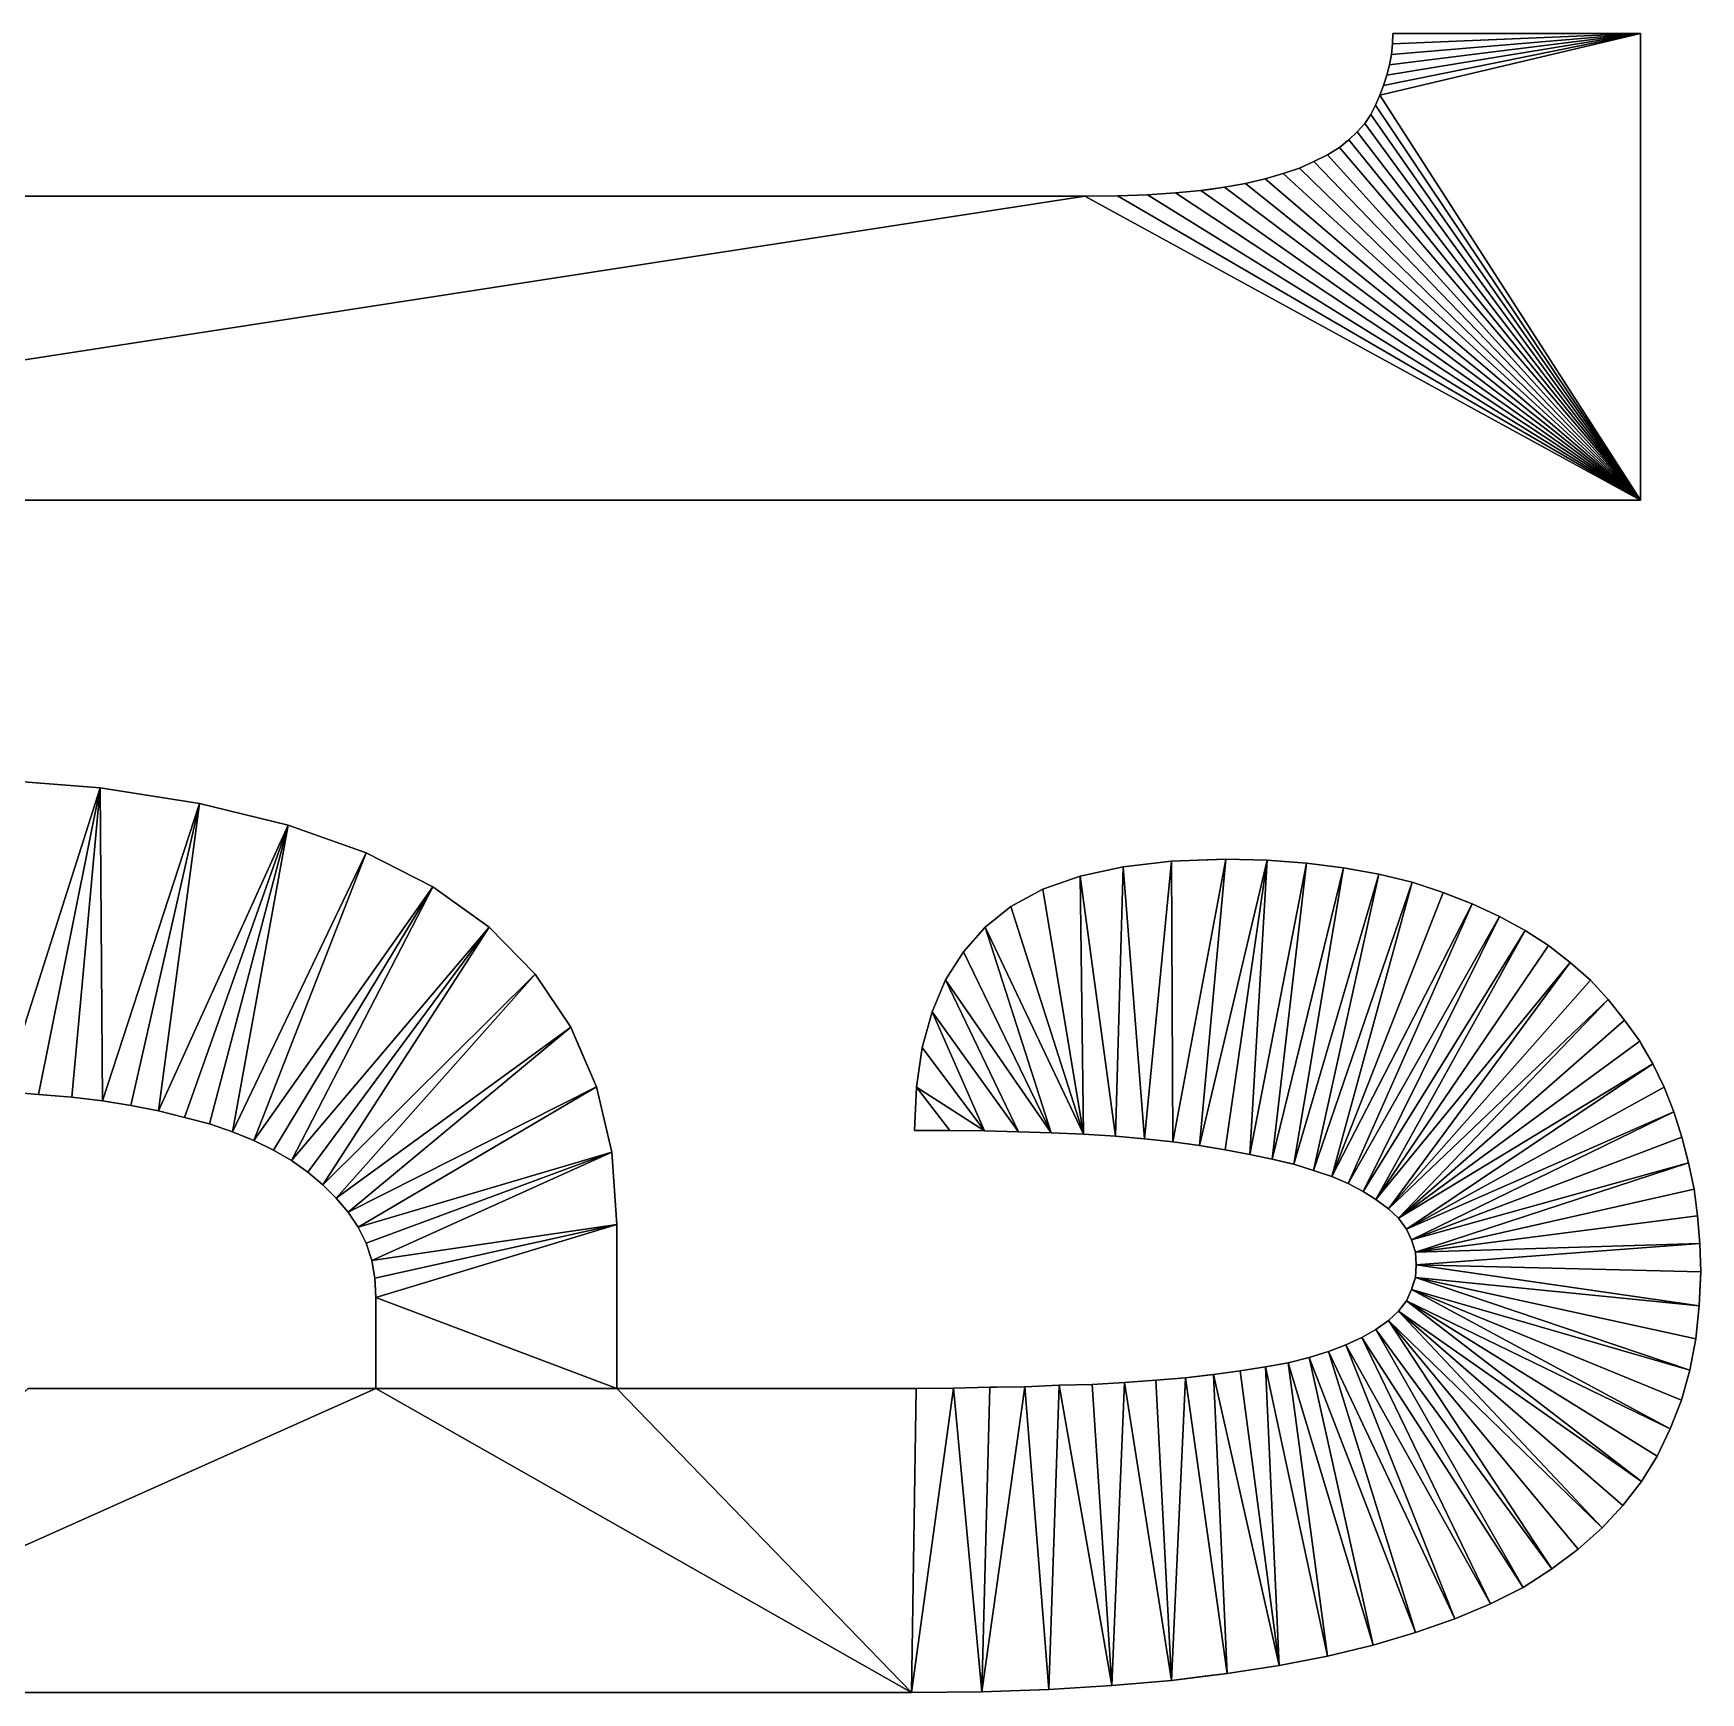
# Model space of a CAD drawing. Header units: inches. Extents: x 62 to 1153, y 3 to 780.
# Drawn here: x 389.63 to 393.183, y 204.242 to 207.778 of the extents above; entities that cross this region are included whole.
import ezdxf

# ---------------------------------------------------------------- set-up
doc = ezdxf.new("R2010")
doc.units = ezdxf.units.IN
doc.header["$MEASUREMENT"] = 0
doc.layers.add('ConstLine', color=6, linetype='Continuous')

msp = doc.modelspace()

# ---------------------------------------------------------------- linework, layer by layer
at = {"layer": 'ConstLine'}
for points in [[(392.5069, 207.6666, 5), (392.4989, 207.6456, 5), (393.0549, 207.7776, 5)], [(393.0549, 207.7776, 5), (392.4989, 207.6456, 5), (393.0549, 206.7826, 5)], [(392.5139, 207.6886, 5), (392.5069, 207.6666, 5), (393.0549, 207.7776, 5)], [(392.5199, 207.7106, 5), (392.5139, 207.6886, 5), (393.0549, 207.7776, 5)], [(392.5239, 207.7326, 5), (392.5199, 207.7106, 5), (393.0549, 207.7776, 5)], [(392.5259, 207.7556, 5), (392.5239, 207.7326, 5), (393.0549, 207.7776, 5)], [(392.5259, 207.7556, 4), (392.5239, 207.7326, 4), (392.5239, 207.7326, 5)], [(392.5259, 207.7556, 4), (392.5239, 207.7326, 5), (392.5259, 207.7556, 5)], [(392.5269, 207.7776, 5), (392.5259, 207.7556, 5), (393.0549, 207.7776, 5)], [(392.5269, 207.7776, 4), (392.5259, 207.7556, 4), (392.5259, 207.7556, 5)], [(392.5269, 207.7776, 4), (392.5259, 207.7556, 5), (392.5269, 207.7776, 5)], [(393.0549, 207.7776, 5), (393.0549, 207.7776, 4), (392.5269, 207.7776, 4)], [(393.0549, 207.7776, 5), (392.5269, 207.7776, 4), (392.5269, 207.7776, 5)], [(393.0549, 207.7776, 5), (393.0549, 206.7826, 5), (393.0549, 207.7776, 4)], [(393.0549, 206.7826, 5), (393.0549, 206.7826, 4), (393.0549, 207.7776, 4)], [(392.5199, 207.7106, 4), (392.5139, 207.6886, 4), (392.5139, 207.6886, 5)], [(392.5199, 207.7106, 4), (392.5139, 207.6886, 5), (392.5199, 207.7106, 5)], [(392.5239, 207.7326, 4), (392.5199, 207.7106, 4), (392.5199, 207.7106, 5)], [(392.5239, 207.7326, 4), (392.5199, 207.7106, 5), (392.5239, 207.7326, 5)], [(392.5088, 207.6726, 4), (392.5069, 207.6666, 5), (392.5139, 207.6886, 5)], [(392.5139, 207.6886, 4), (392.5088, 207.6726, 4), (392.5139, 207.6886, 5)], [(392.4899, 207.6246, 5), (393.0549, 206.7826, 5), (392.4989, 207.6456, 5)], [(392.4989, 207.6456, 4), (392.4899, 207.6246, 4), (392.4899, 207.6246, 5)], [(392.4989, 207.6456, 4), (392.4899, 207.6246, 5), (392.4989, 207.6456, 5)], [(392.5069, 207.6666, 4), (392.4989, 207.6456, 4), (392.4989, 207.6456, 5)], [(392.5069, 207.6666, 4), (392.4989, 207.6456, 5), (392.5069, 207.6666, 5)], [(392.5088, 207.6726, 4), (392.5069, 207.6666, 4), (392.5069, 207.6666, 5)], [(392.4669, 207.5856, 5), (393.0549, 206.7826, 5), (392.4799, 207.6046, 5)], [(392.4799, 207.6046, 4), (392.4669, 207.5856, 4), (392.4669, 207.5856, 5)], [(392.4799, 207.6046, 4), (392.4669, 207.5856, 5), (392.4799, 207.6046, 5)], [(392.4799, 207.6046, 5), (393.0549, 206.7826, 5), (392.4899, 207.6246, 5)], [(392.4899, 207.6246, 4), (392.4799, 207.6046, 4), (392.4799, 207.6046, 5)], [(392.4899, 207.6246, 4), (392.4799, 207.6046, 5), (392.4899, 207.6246, 5)], [(392.4329, 207.5506, 5), (393.0549, 206.7826, 5), (392.4509, 207.5676, 5)], [(392.4509, 207.5676, 4), (392.4329, 207.5506, 4), (392.4329, 207.5506, 5)], [(392.4509, 207.5676, 4), (392.4329, 207.5506, 5), (392.4509, 207.5676, 5)], [(392.4509, 207.5676, 5), (393.0549, 206.7826, 5), (392.4669, 207.5856, 5)], [(392.4669, 207.5856, 4), (392.4509, 207.5676, 4), (392.4509, 207.5676, 5)], [(392.4669, 207.5856, 4), (392.4509, 207.5676, 5), (392.4669, 207.5856, 5)], [(392.3879, 207.5186, 5), (393.0549, 206.7826, 5), (392.4129, 207.5346, 5)], [(392.4129, 207.5346, 4), (392.3879, 207.5186, 4), (392.3879, 207.5186, 5)], [(392.4129, 207.5346, 4), (392.3879, 207.5186, 5), (392.4129, 207.5346, 5)], [(392.4129, 207.5346, 5), (393.0549, 206.7826, 5), (392.4329, 207.5506, 5)], [(392.4329, 207.5506, 4), (392.4129, 207.5346, 4), (392.4129, 207.5346, 5)], [(392.4329, 207.5506, 4), (392.4129, 207.5346, 5), (392.4329, 207.5506, 5)], [(392.3589, 207.5046, 5), (392.3279, 207.4906, 5), (393.0549, 206.7826, 5)], [(392.3589, 207.5046, 4), (392.3279, 207.4906, 4), (392.3279, 207.4906, 5)], [(392.3589, 207.5046, 4), (392.3279, 207.4906, 5), (392.3589, 207.5046, 5)], [(392.3589, 207.5046, 5), (393.0549, 206.7826, 5), (392.3879, 207.5186, 5)], [(392.3879, 207.5186, 4), (392.3589, 207.5046, 4), (392.3589, 207.5046, 5)], [(392.3879, 207.5186, 4), (392.3589, 207.5046, 5), (392.3879, 207.5186, 5)], [(392.2549, 207.4676, 5), (392.2129, 207.4576, 5), (393.0549, 206.7826, 5)], [(392.2549, 207.4676, 4), (392.2129, 207.4576, 4), (392.2129, 207.4576, 5)], [(392.2549, 207.4676, 4), (392.2129, 207.4576, 5), (392.2549, 207.4676, 5)], [(392.2929, 207.4786, 5), (392.2549, 207.4676, 5), (393.0549, 206.7826, 5)], [(392.2929, 207.4786, 4), (392.2549, 207.4676, 4), (392.2549, 207.4676, 5)], [(392.2929, 207.4786, 4), (392.2549, 207.4676, 5), (392.2929, 207.4786, 5)], [(392.3279, 207.4906, 5), (392.2929, 207.4786, 5), (393.0549, 206.7826, 5)], [(392.3279, 207.4906, 4), (392.2929, 207.4786, 4), (392.2929, 207.4786, 5)], [(392.3279, 207.4906, 4), (392.2929, 207.4786, 5), (392.3279, 207.4906, 5)], [(387.7519, 207.4306, 5), (387.6729, 206.7826, 5), (391.8709, 207.4306, 5)], [(393.0549, 206.7826, 5), (391.8709, 207.4306, 5), (387.6729, 206.7826, 5)], [(391.8709, 207.4306, 4), (387.7519, 207.4306, 5), (391.8709, 207.4306, 5)], [(391.8709, 207.4306, 4), (387.7519, 207.4306, 4), (387.7519, 207.4306, 5)], [(391.9399, 207.4316, 5), (391.8709, 207.4306, 5), (393.0549, 206.7826, 5)], [(391.9399, 207.4316, 4), (391.8709, 207.4306, 4), (391.8709, 207.4306, 5)], [(391.9399, 207.4316, 4), (391.8709, 207.4306, 5), (391.9399, 207.4316, 5)], [(392.0039, 207.4336, 5), (391.9399, 207.4316, 5), (393.0549, 206.7826, 5)], [(392.0039, 207.4336, 4), (391.9399, 207.4316, 4), (391.9399, 207.4316, 5)], [(392.0039, 207.4336, 4), (391.9399, 207.4316, 5), (392.0039, 207.4336, 5)], [(392.0639, 207.4376, 5), (392.0039, 207.4336, 5), (393.0549, 206.7826, 5)], [(392.0639, 207.4376, 4), (392.0039, 207.4336, 4), (392.0039, 207.4336, 5)], [(392.0639, 207.4376, 4), (392.0039, 207.4336, 5), (392.0639, 207.4376, 5)], [(392.1179, 207.4426, 5), (392.0639, 207.4376, 5), (393.0549, 206.7826, 5)], [(392.1179, 207.4426, 4), (392.0639, 207.4376, 4), (392.0639, 207.4376, 5)], [(392.1179, 207.4426, 4), (392.0639, 207.4376, 5), (392.1179, 207.4426, 5)], [(392.1179, 207.4426, 5), (393.0549, 206.7826, 5), (392.1679, 207.4496, 5)], [(392.1309, 207.4444, 4), (392.1179, 207.4426, 5), (392.1679, 207.4496, 5)], [(392.1309, 207.4444, 4), (392.1179, 207.4426, 4), (392.1179, 207.4426, 5)], [(392.1679, 207.4496, 4), (392.1309, 207.4444, 4), (392.1679, 207.4496, 5)], [(392.1679, 207.4496, 5), (393.0549, 206.7826, 5), (392.2129, 207.4576, 5)], [(392.2129, 207.4576, 4), (392.1679, 207.4496, 4), (392.1679, 207.4496, 5)], [(392.2129, 207.4576, 4), (392.1679, 207.4496, 5), (392.2129, 207.4576, 5)], [(387.6729, 206.7826, 5), (387.6729, 206.7826, 4), (393.0549, 206.7826, 5)], [(393.0549, 206.7826, 4), (393.0549, 206.7826, 5), (387.6729, 206.7826, 4)], [(389.7719, 206.1696, 5), (389.5359, 206.1886, 5), (389.5659, 205.5226, 5)], [(389.7719, 206.1696, 4), (389.5359, 206.1886, 4), (389.5359, 206.1886, 5)], [(389.7719, 206.1696, 4), (389.5359, 206.1886, 5), (389.7719, 206.1696, 5)], [(389.5659, 205.5226, 5), (389.6409, 205.5166, 5), (389.7719, 206.1696, 5)], [(389.6409, 205.5166, 5), (389.7119, 205.5106, 5), (389.7719, 206.1696, 5)], [(389.7119, 205.5106, 5), (389.7769, 205.5026, 5), (389.7719, 206.1696, 5)], [(389.9839, 206.1366, 5), (389.7719, 206.1696, 5), (389.7769, 205.5026, 5)], [(389.9839, 206.1366, 4), (389.7719, 206.1696, 4), (389.7719, 206.1696, 5)], [(389.9839, 206.1366, 4), (389.7719, 206.1696, 5), (389.9839, 206.1366, 5)], [(389.7769, 205.5026, 5), (389.8379, 205.4926, 5), (389.9839, 206.1366, 5)], [(389.8379, 205.4926, 5), (389.8969, 205.4816, 5), (389.9839, 206.1366, 5)], [(390.1729, 206.0906, 5), (389.9839, 206.1366, 5), (389.8969, 205.4816, 5)], [(390.0829, 206.1125, 4), (389.9839, 206.1366, 4), (389.9839, 206.1366, 5)], [(390.0829, 206.1125, 4), (389.9839, 206.1366, 5), (390.1729, 206.0906, 5)], [(390.1729, 206.0906, 4), (390.0829, 206.1125, 4), (390.1729, 206.0906, 5)], [(389.8969, 205.4816, 5), (389.9519, 205.4676, 5), (390.1729, 206.0906, 5)], [(389.9519, 205.4676, 5), (390.0049, 205.4536, 5), (390.1729, 206.0906, 5)], [(390.0049, 205.4536, 5), (390.0539, 205.4366, 5), (390.1729, 206.0906, 5)], [(390.3389, 206.0316, 5), (390.1729, 206.0906, 5), (390.0539, 205.4366, 5)], [(390.3389, 206.0316, 4), (390.1729, 206.0906, 4), (390.1729, 206.0906, 5)], [(390.3389, 206.0316, 4), (390.1729, 206.0906, 5), (390.3389, 206.0316, 5)], [(390.0539, 205.4366, 5), (390.0999, 205.4186, 5), (390.3389, 206.0316, 5)], [(390.4809, 205.9586, 5), (390.3389, 206.0316, 5), (390.0999, 205.4186, 5)], [(390.4809, 205.9586, 4), (390.3389, 206.0316, 4), (390.3389, 206.0316, 5)], [(390.4809, 205.9586, 4), (390.3389, 206.0316, 5), (390.4809, 205.9586, 5)], [(392.0549, 206.0136, 5), (391.9519, 206.0016, 5), (391.9979, 205.4216, 5)], [(392.0549, 206.0136, 4), (391.9519, 206.0016, 4), (391.9519, 206.0016, 5)], [(392.0549, 206.0136, 4), (391.9519, 206.0016, 5), (392.0549, 206.0136, 5)], [(391.9979, 205.4216, 5), (392.0579, 205.4156, 5), (392.0549, 206.0136, 5)], [(392.1709, 206.0176, 5), (392.0549, 206.0136, 5), (392.0579, 205.4156, 5)], [(392.1309, 206.0162, 4), (392.0549, 206.0136, 5), (392.1709, 206.0176, 5)], [(392.1309, 206.0162, 4), (392.0549, 206.0136, 4), (392.0549, 206.0136, 5)], [(392.0579, 205.4156, 5), (392.1149, 205.4076, 5), (392.1709, 206.0176, 5)], [(392.2589, 206.0156, 5), (392.1709, 206.0176, 5), (392.1149, 205.4076, 5)], [(392.1149, 205.4076, 5), (392.1699, 205.3986, 5), (392.2589, 206.0156, 5)], [(392.1709, 206.0176, 4), (392.1309, 206.0162, 4), (392.1709, 206.0176, 5)], [(392.1699, 205.3986, 5), (392.2219, 205.3886, 5), (392.2589, 206.0156, 5)], [(392.2589, 206.0156, 4), (392.1709, 206.0176, 4), (392.1709, 206.0176, 5)], [(392.2589, 206.0156, 4), (392.1709, 206.0176, 5), (392.2589, 206.0156, 5)], [(392.3429, 206.0096, 5), (392.2589, 206.0156, 5), (392.2219, 205.3886, 5)], [(392.2219, 205.3886, 5), (392.2699, 205.3786, 5), (392.3429, 206.0096, 5)], [(392.3429, 206.0096, 4), (392.2589, 206.0156, 4), (392.2589, 206.0156, 5)], [(392.3429, 206.0096, 4), (392.2589, 206.0156, 5), (392.3429, 206.0096, 5)], [(392.4219, 205.9996, 5), (392.3429, 206.0096, 5), (392.2699, 205.3786, 5)], [(392.4219, 205.9996, 4), (392.3429, 206.0096, 4), (392.3429, 206.0096, 5)], [(392.4219, 205.9996, 4), (392.3429, 206.0096, 5), (392.4219, 205.9996, 5)], [(391.8609, 205.9816, 5), (391.7809, 205.9536, 5), (391.8679, 205.4316, 5)], [(391.8609, 205.9816, 4), (391.7809, 205.9536, 4), (391.7809, 205.9536, 5)], [(391.8609, 205.9816, 4), (391.7809, 205.9536, 5), (391.8609, 205.9816, 5)], [(391.9519, 206.0016, 5), (391.8609, 205.9816, 5), (391.9359, 205.4276, 5)], [(391.9519, 206.0016, 4), (391.8609, 205.9816, 4), (391.8609, 205.9816, 5)], [(391.9519, 206.0016, 4), (391.8609, 205.9816, 5), (391.9519, 206.0016, 5)], [(391.8679, 205.4316, 5), (391.9359, 205.4276, 5), (391.8609, 205.9816, 5)], [(391.9359, 205.4276, 5), (391.9979, 205.4216, 5), (391.9519, 206.0016, 5)], [(392.2699, 205.3786, 5), (392.3159, 205.3676, 5), (392.4219, 205.9996, 5)], [(392.4969, 205.9856, 5), (392.4219, 205.9996, 5), (392.3159, 205.3676, 5)], [(392.3159, 205.3676, 5), (392.3579, 205.3546, 5), (392.4969, 205.9856, 5)], [(392.5679, 205.9686, 5), (392.4969, 205.9856, 5), (392.3579, 205.3546, 5)], [(392.3579, 205.3546, 5), (392.3969, 205.3416, 5), (392.5679, 205.9686, 5)], [(392.6339, 205.9466, 5), (392.5679, 205.9686, 5), (392.3969, 205.3416, 5)], [(392.4969, 205.9856, 4), (392.4219, 205.9996, 4), (392.4219, 205.9996, 5)], [(392.4969, 205.9856, 4), (392.4219, 205.9996, 5), (392.4969, 205.9856, 5)], [(392.5679, 205.9686, 4), (392.4969, 205.9856, 4), (392.4969, 205.9856, 5)], [(392.5679, 205.9686, 4), (392.4969, 205.9856, 5), (392.5679, 205.9686, 5)], [(392.6339, 205.9466, 4), (392.5679, 205.9686, 4), (392.5679, 205.9686, 5)], [(392.6339, 205.9466, 4), (392.5679, 205.9686, 5), (392.6339, 205.9466, 5)], [(390.0999, 205.4186, 5), (390.1419, 205.3976, 5), (390.4809, 205.9586, 5)], [(390.1419, 205.3976, 5), (390.1799, 205.3756, 5), (390.4809, 205.9586, 5)], [(390.6009, 205.8726, 5), (390.4809, 205.9586, 5), (390.1799, 205.3756, 5)], [(390.6009, 205.8726, 4), (390.4809, 205.9586, 4), (390.4809, 205.9586, 5)], [(390.6009, 205.8726, 4), (390.4809, 205.9586, 5), (390.6009, 205.8726, 5)], [(391.7809, 205.9536, 5), (391.7129, 205.9166, 5), (391.8679, 205.4316, 5)], [(391.7809, 205.9536, 4), (391.7129, 205.9166, 4), (391.7129, 205.9166, 5)], [(391.7809, 205.9536, 4), (391.7129, 205.9166, 5), (391.7809, 205.9536, 5)], [(392.6959, 205.9226, 5), (392.6339, 205.9466, 5), (392.3969, 205.3416, 5)], [(392.6429, 205.9431, 4), (392.6339, 205.9466, 4), (392.6339, 205.9466, 5)], [(392.6429, 205.9431, 4), (392.6339, 205.9466, 5), (392.6959, 205.9226, 5)], [(392.6959, 205.9226, 4), (392.6429, 205.9431, 4), (392.6959, 205.9226, 5)], [(391.7129, 205.9166, 5), (391.6579, 205.8726, 5), (391.8679, 205.4316, 5)], [(391.7129, 205.9166, 4), (391.6579, 205.8726, 4), (391.6579, 205.8726, 5)], [(391.7129, 205.9166, 4), (391.6579, 205.8726, 5), (391.7129, 205.9166, 5)], [(392.3969, 205.3416, 5), (392.4319, 205.3266, 5), (392.6959, 205.9226, 5)], [(392.7539, 205.8956, 5), (392.6959, 205.9226, 5), (392.4319, 205.3266, 5)], [(392.7539, 205.8956, 4), (392.6959, 205.9226, 4), (392.6959, 205.9226, 5)], [(392.7539, 205.8956, 4), (392.6959, 205.9226, 5), (392.7539, 205.8956, 5)], [(390.1799, 205.3756, 5), (390.2149, 205.3506, 5), (390.6009, 205.8726, 5)], [(390.2149, 205.3506, 5), (390.2469, 205.3236, 5), (390.6009, 205.8726, 5)], [(390.6989, 205.7726, 5), (390.6009, 205.8726, 5), (390.2469, 205.3236, 5)], [(390.6009, 205.8726, 4), (390.6009, 205.8726, 5), (390.6989, 205.7726, 5)], [(390.6009, 205.8726, 4), (390.6989, 205.7726, 5), (390.6989, 205.7726, 4)], [(391.6119, 205.8206, 5), (391.7989, 205.4346, 5), (391.6579, 205.8726, 5)], [(391.6579, 205.8726, 4), (391.6119, 205.8206, 4), (391.6119, 205.8206, 5)], [(391.6579, 205.8726, 4), (391.6119, 205.8206, 5), (391.6579, 205.8726, 5)], [(391.7989, 205.4346, 5), (391.8679, 205.4316, 5), (391.6579, 205.8726, 5)], [(392.4319, 205.3266, 5), (392.4639, 205.3096, 5), (392.7539, 205.8956, 5)], [(392.8089, 205.8656, 5), (392.7539, 205.8956, 5), (392.4639, 205.3096, 5)], [(392.4639, 205.3096, 5), (392.4909, 205.2926, 5), (392.8089, 205.8656, 5)], [(392.8589, 205.8336, 5), (392.8089, 205.8656, 5), (392.4909, 205.2926, 5)], [(392.8089, 205.8656, 4), (392.7539, 205.8956, 4), (392.7539, 205.8956, 5)], [(392.8089, 205.8656, 4), (392.7539, 205.8956, 5), (392.8089, 205.8656, 5)], [(392.8589, 205.8336, 4), (392.8089, 205.8656, 4), (392.8089, 205.8656, 5)], [(392.8589, 205.8336, 4), (392.8089, 205.8656, 5), (392.8589, 205.8336, 5)], [(392.9049, 205.7976, 5), (392.8589, 205.8336, 5), (392.4909, 205.2926, 5)], [(392.9049, 205.7976, 4), (392.8589, 205.8336, 4), (392.8589, 205.8336, 5)], [(392.9049, 205.7976, 4), (392.8589, 205.8336, 5), (392.9049, 205.7976, 5)], [(391.6119, 205.8206, 5), (391.5739, 205.7606, 5), (391.7989, 205.4346, 5)], [(391.6119, 205.8206, 4), (391.5739, 205.7606, 4), (391.5739, 205.7606, 5)], [(391.6119, 205.8206, 4), (391.5739, 205.7606, 5), (391.6119, 205.8206, 5)], [(392.4909, 205.2926, 5), (392.5179, 205.2726, 5), (392.9049, 205.7976, 5)], [(392.9479, 205.7596, 5), (392.9049, 205.7976, 5), (392.5179, 205.2726, 5)], [(392.9479, 205.7596, 4), (392.9049, 205.7976, 4), (392.9049, 205.7976, 5)], [(392.9479, 205.7596, 4), (392.9049, 205.7976, 5), (392.9479, 205.7596, 5)], [(390.2469, 205.3236, 5), (390.2749, 205.2956, 5), (390.6989, 205.7726, 5)], [(390.7749, 205.6596, 5), (390.6989, 205.7726, 5), (390.2749, 205.2956, 5)], [(390.6989, 205.7726, 4), (390.6989, 205.7726, 5), (390.7749, 205.6596, 5)], [(390.6989, 205.7726, 4), (390.7749, 205.6596, 5), (390.7749, 205.6596, 4)], [(391.5449, 205.6926, 5), (391.7289, 205.4366, 5), (391.5739, 205.7606, 5)], [(391.5739, 205.7606, 4), (391.5449, 205.6926, 4), (391.5449, 205.6926, 5)], [(391.5739, 205.7606, 4), (391.5449, 205.6926, 5), (391.5739, 205.7606, 5)], [(391.7289, 205.4366, 5), (391.7989, 205.4346, 5), (391.5739, 205.7606, 5)], [(392.9859, 205.7186, 5), (392.9479, 205.7596, 5), (392.5179, 205.2726, 5)], [(392.9479, 205.7596, 4), (392.9479, 205.7596, 5), (392.9859, 205.7186, 5)], [(392.9479, 205.7596, 4), (392.9859, 205.7186, 5), (392.9859, 205.7186, 4)], [(391.5239, 205.6166, 5), (391.6569, 205.4386, 5), (391.5449, 205.6926, 5)], [(391.5449, 205.6926, 4), (391.5239, 205.6166, 5), (391.5449, 205.6926, 5)], [(391.5449, 205.6926, 4), (391.5239, 205.6166, 4), (391.5239, 205.6166, 5)], [(391.7289, 205.4366, 5), (391.5449, 205.6926, 5), (391.6569, 205.4386, 5)], [(392.5179, 205.2726, 5), (392.5389, 205.2526, 5), (392.9859, 205.7186, 5)], [(393.0209, 205.6746, 5), (392.9859, 205.7186, 5), (392.5389, 205.2526, 5)], [(392.9859, 205.7186, 4), (392.9859, 205.7186, 5), (393.0209, 205.6746, 5)], [(392.9859, 205.7186, 4), (393.0209, 205.6746, 5), (393.0209, 205.6746, 4)], [(390.2749, 205.2956, 5), (390.3009, 205.2656, 5), (390.7749, 205.6596, 5)], [(390.8299, 205.5326, 5), (390.7749, 205.6596, 5), (390.3009, 205.2656, 5)], [(390.8299, 205.5326, 5), (390.79, 205.6246, 4), (390.7749, 205.6596, 5)], [(390.7749, 205.6596, 4), (390.7749, 205.6596, 5), (390.79, 205.6246, 4)], [(393.0529, 205.6296, 5), (393.0209, 205.6746, 5), (392.5389, 205.2526, 5)], [(393.0209, 205.6746, 4), (393.0209, 205.6746, 5), (393.0529, 205.6296, 5)], [(393.0209, 205.6746, 4), (393.0529, 205.6296, 5), (393.0529, 205.6296, 4)], [(390.8299, 205.5326, 5), (390.8299, 205.5326, 4), (390.79, 205.6246, 4)], [(391.5239, 205.6166, 5), (391.5119, 205.5316, 5), (391.6569, 205.4386, 5)], [(391.5239, 205.6166, 4), (391.5119, 205.5316, 4), (391.5119, 205.5316, 5)], [(391.5239, 205.6166, 4), (391.5119, 205.5316, 5), (391.5239, 205.6166, 5)], [(393.0809, 205.5816, 5), (393.0529, 205.6296, 5), (392.5389, 205.2526, 5)], [(393.0529, 205.6296, 4), (393.0529, 205.6296, 5), (393.0558, 205.6246, 4)], [(393.0529, 205.6296, 5), (393.0809, 205.5816, 5), (393.0558, 205.6246, 4)], [(393.0809, 205.5816, 4), (393.0558, 205.6246, 4), (393.0809, 205.5816, 5)], [(392.5389, 205.2526, 5), (392.5559, 205.2296, 5), (393.0809, 205.5816, 5)], [(393.1049, 205.5316, 5), (393.0809, 205.5816, 5), (392.5559, 205.2296, 5)], [(393.0809, 205.5816, 4), (393.0809, 205.5816, 5), (393.1049, 205.5316, 5)], [(393.0809, 205.5816, 4), (393.1049, 205.5316, 5), (393.1049, 205.5316, 4)], [(389.6409, 205.5166, 4), (389.6409, 205.5166, 5), (389.5659, 205.5226, 5)], [(389.6409, 205.5166, 4), (389.5659, 205.5226, 5), (389.5659, 205.5226, 4)], [(389.7119, 205.5106, 4), (389.7119, 205.5106, 5), (389.6409, 205.5166, 5)], [(389.7119, 205.5106, 4), (389.6409, 205.5166, 5), (389.6409, 205.5166, 4)], [(389.7769, 205.5026, 4), (389.7769, 205.5026, 5), (389.7119, 205.5106, 5)], [(389.7769, 205.5026, 4), (389.7119, 205.5106, 5), (389.7119, 205.5106, 4)], [(390.3009, 205.2656, 5), (390.3219, 205.2336, 5), (390.8299, 205.5326, 5)], [(390.8629, 205.3936, 5), (390.8299, 205.5326, 5), (390.3219, 205.2336, 5)], [(390.8299, 205.5326, 4), (390.8299, 205.5326, 5), (390.8629, 205.3936, 5)], [(390.8299, 205.5326, 4), (390.8629, 205.3936, 5), (390.8629, 205.3936, 4)], [(391.5079, 205.4396, 5), (391.5829, 205.4396, 5), (391.5119, 205.5316, 5)], [(391.5119, 205.5316, 4), (391.5079, 205.4396, 4), (391.5079, 205.4396, 5)], [(391.5119, 205.5316, 4), (391.5079, 205.4396, 5), (391.5119, 205.5316, 5)], [(391.5829, 205.4396, 5), (391.6569, 205.4386, 5), (391.5119, 205.5316, 5)], [(393.1259, 205.4796, 5), (393.1049, 205.5316, 5), (392.5559, 205.2296, 5)], [(393.1049, 205.5316, 4), (393.1049, 205.5316, 5), (393.1259, 205.4796, 5)], [(393.1049, 205.5316, 4), (393.1259, 205.4796, 5), (393.1259, 205.4796, 4)], [(389.8379, 205.4926, 4), (389.8379, 205.4926, 5), (389.7769, 205.5026, 5)], [(389.8379, 205.4926, 4), (389.7769, 205.5026, 5), (389.7769, 205.5026, 4)], [(389.8969, 205.4816, 4), (389.8969, 205.4816, 5), (389.8379, 205.4926, 5)], [(389.8969, 205.4816, 4), (389.8379, 205.4926, 5), (389.8379, 205.4926, 4)], [(389.9519, 205.4676, 4), (389.9519, 205.4676, 5), (389.8969, 205.4816, 5)], [(389.9519, 205.4676, 4), (389.8969, 205.4816, 5), (389.8969, 205.4816, 4)], [(392.5559, 205.2296, 5), (392.5669, 205.2066, 5), (393.1259, 205.4796, 5)], [(393.1429, 205.4256, 5), (393.1259, 205.4796, 5), (392.5669, 205.2066, 5)], [(393.1259, 205.4796, 4), (393.1259, 205.4796, 5), (393.1429, 205.4256, 5)], [(393.1259, 205.4796, 4), (393.1429, 205.4256, 5), (393.1429, 205.4256, 4)], [(390.0049, 205.4536, 4), (390.0049, 205.4536, 5), (389.9519, 205.4676, 5)], [(390.0049, 205.4536, 4), (389.9519, 205.4676, 5), (389.9519, 205.4676, 4)], [(390.0539, 205.4366, 4), (390.0539, 205.4366, 5), (390.0049, 205.4536, 5)], [(390.0539, 205.4366, 4), (390.0049, 205.4536, 5), (390.0049, 205.4536, 4)], [(390.0539, 205.4366, 4), (390.0829, 205.4253, 4), (390.0539, 205.4366, 5)], [(390.0999, 205.4186, 5), (390.0539, 205.4366, 5), (390.0829, 205.4253, 4)], [(391.5829, 205.4396, 4), (391.5829, 205.4396, 5), (391.5079, 205.4396, 5)], [(391.5829, 205.4396, 4), (391.5079, 205.4396, 5), (391.5079, 205.4396, 4)], [(391.6569, 205.4386, 4), (391.6569, 205.4386, 5), (391.5829, 205.4396, 5)], [(391.6569, 205.4386, 4), (391.5829, 205.4396, 5), (391.5829, 205.4396, 4)], [(391.7289, 205.4366, 4), (391.7289, 205.4366, 5), (391.6569, 205.4386, 5)], [(391.7289, 205.4366, 4), (391.6569, 205.4386, 5), (391.6569, 205.4386, 4)], [(391.7989, 205.4346, 4), (391.7989, 205.4346, 5), (391.7289, 205.4366, 5)], [(391.7989, 205.4346, 4), (391.7289, 205.4366, 5), (391.7289, 205.4366, 4)], [(391.8679, 205.4316, 4), (391.8679, 205.4316, 5), (391.7989, 205.4346, 5)], [(391.8679, 205.4316, 4), (391.7989, 205.4346, 5), (391.7989, 205.4346, 4)], [(390.0999, 205.4186, 4), (390.0999, 205.4186, 5), (390.0829, 205.4253, 4)], [(390.1419, 205.3976, 4), (390.1419, 205.3976, 5), (390.0999, 205.4186, 5)], [(390.1419, 205.3976, 4), (390.0999, 205.4186, 5), (390.0999, 205.4186, 4)], [(391.9359, 205.4276, 4), (391.9359, 205.4276, 5), (391.8679, 205.4316, 5)], [(391.9359, 205.4276, 4), (391.8679, 205.4316, 5), (391.8679, 205.4316, 4)], [(391.9979, 205.4216, 4), (391.9979, 205.4216, 5), (391.9359, 205.4276, 5)], [(391.9979, 205.4216, 4), (391.9359, 205.4276, 5), (391.9359, 205.4276, 4)], [(392.0579, 205.4156, 4), (392.0579, 205.4156, 5), (391.9979, 205.4216, 5)], [(392.0579, 205.4156, 4), (391.9979, 205.4216, 5), (391.9979, 205.4216, 4)], [(392.1149, 205.4076, 4), (392.1149, 205.4076, 5), (392.0579, 205.4156, 5)], [(392.1149, 205.4076, 4), (392.0579, 205.4156, 5), (392.0579, 205.4156, 4)], [(392.1149, 205.4076, 4), (392.1309, 205.405, 4), (392.1149, 205.4076, 5)], [(392.1149, 205.4076, 5), (392.1309, 205.405, 4), (392.1699, 205.3986, 5)], [(392.1699, 205.3986, 4), (392.1699, 205.3986, 5), (392.1309, 205.405, 4)], [(393.1569, 205.3706, 5), (393.1429, 205.4256, 5), (392.5669, 205.2066, 5)], [(393.1569, 205.3706, 5), (393.1549, 205.3785, 4), (393.1429, 205.4256, 5)], [(393.1429, 205.4256, 4), (393.1429, 205.4256, 5), (393.1549, 205.3785, 4)], [(390.1799, 205.3756, 4), (390.1799, 205.3756, 5), (390.1419, 205.3976, 5)], [(390.1799, 205.3756, 4), (390.1419, 205.3976, 5), (390.1419, 205.3976, 4)], [(390.2149, 205.3506, 4), (390.2149, 205.3506, 5), (390.1799, 205.3756, 5)], [(390.2149, 205.3506, 4), (390.1799, 205.3756, 5), (390.1799, 205.3756, 4)], [(390.3219, 205.2336, 5), (390.3389, 205.1996, 5), (390.8629, 205.3936, 5)], [(390.3389, 205.1996, 5), (390.3509, 205.1626, 5), (390.8629, 205.3936, 5)], [(390.8729, 205.2396, 5), (390.8629, 205.3936, 5), (390.3509, 205.1626, 5)], [(390.8629, 205.3936, 4), (390.8629, 205.3936, 5), (390.8729, 205.2396, 5)], [(390.8629, 205.3936, 4), (390.8729, 205.2396, 5), (390.8729, 205.2396, 4)], [(392.2219, 205.3886, 4), (392.2219, 205.3886, 5), (392.1699, 205.3986, 5)], [(392.1699, 205.3986, 5), (392.1699, 205.3986, 4), (392.2219, 205.3886, 4)], [(392.2219, 205.3886, 5), (392.2219, 205.3886, 4), (392.2699, 205.3786, 5)], [(392.2699, 205.3786, 5), (392.2219, 205.3886, 4), (392.2699, 205.3786, 4)], [(392.2699, 205.3786, 4), (392.3117, 205.3686, 4), (392.2699, 205.3786, 5)], [(392.3159, 205.3676, 5), (392.2699, 205.3786, 5), (392.3117, 205.3686, 4)], [(392.3159, 205.3676, 4), (392.3159, 205.3676, 5), (392.3117, 205.3686, 4)], [(392.3579, 205.3546, 4), (392.3579, 205.3546, 5), (392.3159, 205.3676, 5)], [(392.3579, 205.3546, 4), (392.3159, 205.3676, 5), (392.3159, 205.3676, 4)], [(392.5749, 205.1806, 5), (393.1569, 205.3706, 5), (392.5669, 205.2066, 5)], [(393.1569, 205.3706, 5), (392.5749, 205.1806, 5), (393.1689, 205.3146, 5)], [(393.1569, 205.3706, 5), (393.1569, 205.3706, 4), (393.1549, 205.3785, 4)], [(393.1569, 205.3706, 4), (393.1569, 205.3706, 5), (393.1689, 205.3146, 5)], [(393.1569, 205.3706, 4), (393.1689, 205.3146, 5), (393.1689, 205.3146, 4)], [(390.2469, 205.3236, 4), (390.2469, 205.3236, 5), (390.2149, 205.3506, 5)], [(390.2469, 205.3236, 4), (390.2149, 205.3506, 5), (390.2149, 205.3506, 4)], [(392.3579, 205.3546, 4), (392.3969, 205.3416, 5), (392.3579, 205.3546, 5)], [(392.3969, 205.3416, 4), (392.3969, 205.3416, 5), (392.3579, 205.3546, 4)], [(392.3969, 205.3416, 5), (392.3969, 205.3416, 4), (392.4319, 205.3266, 5)], [(392.4319, 205.3266, 4), (392.4319, 205.3266, 5), (392.3969, 205.3416, 4)], [(390.2469, 205.3236, 4), (390.2749, 205.2956, 4), (390.2749, 205.2956, 5)], [(390.2469, 205.3236, 4), (390.2749, 205.2956, 5), (390.2469, 205.3236, 5)], [(390.2749, 205.2956, 4), (390.3009, 205.2656, 4), (390.3009, 205.2656, 5)], [(390.2749, 205.2956, 4), (390.3009, 205.2656, 5), (390.2749, 205.2956, 5)], [(392.4319, 205.3266, 4), (392.4639, 205.3096, 4), (392.4319, 205.3266, 5)], [(392.4639, 205.3096, 5), (392.4319, 205.3266, 5), (392.4639, 205.3096, 4)], [(392.4909, 205.2926, 4), (392.4909, 205.2926, 5), (392.4639, 205.3096, 5)], [(392.4639, 205.3096, 5), (392.4639, 205.3096, 4), (392.4909, 205.2926, 4)], [(392.5179, 205.2726, 5), (392.4909, 205.2926, 5), (392.4909, 205.2926, 4)], [(392.5179, 205.2726, 4), (392.5179, 205.2726, 5), (392.4909, 205.2926, 4)], [(393.1759, 205.2576, 5), (393.1689, 205.3146, 5), (392.5749, 205.1806, 5)], [(393.1689, 205.3146, 4), (393.1689, 205.3146, 5), (393.1759, 205.2576, 5)], [(393.1689, 205.3146, 4), (393.1759, 205.2576, 5), (393.1759, 205.2576, 4)], [(390.3009, 205.2656, 4), (390.3219, 205.2336, 4), (390.3219, 205.2336, 5)], [(390.3009, 205.2656, 4), (390.3219, 205.2336, 5), (390.3009, 205.2656, 5)], [(392.5179, 205.2726, 4), (392.5389, 205.2526, 5), (392.5179, 205.2726, 5)], [(392.5389, 205.2526, 4), (392.5389, 205.2526, 5), (392.5179, 205.2726, 4)], [(393.1809, 205.1986, 5), (393.1759, 205.2576, 5), (392.5749, 205.1806, 5)], [(393.1759, 205.2576, 4), (393.1759, 205.2576, 5), (393.1809, 205.1986, 5)], [(393.1759, 205.2576, 4), (393.1809, 205.1986, 5), (393.1809, 205.1986, 4)], [(390.3219, 205.2336, 4), (390.3389, 205.1996, 4), (390.3389, 205.1996, 5)], [(390.3219, 205.2336, 4), (390.3389, 205.1996, 5), (390.3219, 205.2336, 5)], [(390.3579, 205.1246, 5), (390.8729, 205.2396, 5), (390.3509, 205.1626, 5)], [(390.3599, 205.0836, 5), (390.8729, 205.2396, 5), (390.3579, 205.1246, 5)], [(390.8729, 205.2396, 5), (390.3599, 205.0836, 5), (390.8729, 204.8896, 5)], [(390.8729, 205.2396, 4), (390.8729, 205.2396, 5), (390.8729, 204.8896, 4)], [(390.8729, 205.2396, 5), (390.8729, 204.8896, 5), (390.8729, 204.8896, 4)], [(392.5559, 205.2296, 4), (392.5559, 205.2296, 5), (392.5389, 205.2526, 5)], [(392.5389, 205.2526, 4), (392.5559, 205.2296, 4), (392.5389, 205.2526, 5)], [(392.5559, 205.2296, 4), (392.5669, 205.2066, 5), (392.5559, 205.2296, 5)], [(392.5669, 205.2066, 5), (392.5559, 205.2296, 4), (392.5669, 205.2066, 4)], [(390.3389, 205.1996, 4), (390.3509, 205.1626, 4), (390.3509, 205.1626, 5)], [(390.3389, 205.1996, 4), (390.3509, 205.1626, 5), (390.3389, 205.1996, 5)], [(392.5669, 205.2066, 5), (392.5669, 205.2066, 4), (392.5749, 205.1806, 5)], [(392.5749, 205.1806, 4), (392.5749, 205.1806, 5), (392.5669, 205.2066, 4)], [(392.5749, 205.1806, 5), (392.5769, 205.1536, 5), (393.1809, 205.1986, 5)], [(393.1829, 205.1386, 5), (393.1809, 205.1986, 5), (392.5769, 205.1536, 5)], [(393.1809, 205.1986, 4), (393.1809, 205.1986, 5), (393.1829, 205.1386, 5)], [(393.1809, 205.1986, 4), (393.1829, 205.1386, 5), (393.1829, 205.1386, 4)], [(390.3509, 205.1626, 4), (390.3579, 205.1246, 4), (390.3579, 205.1246, 5)], [(390.3509, 205.1626, 4), (390.3579, 205.1246, 5), (390.3509, 205.1626, 5)], [(392.5769, 205.1536, 4), (392.5769, 205.1536, 5), (392.5749, 205.1806, 5)], [(392.5749, 205.1806, 4), (392.5769, 205.1536, 4), (392.5749, 205.1806, 5)], [(392.5769, 205.1536, 5), (392.5749, 205.1266, 5), (393.1799, 205.0656, 5)], [(392.5769, 205.1536, 4), (392.5749, 205.1266, 5), (392.5769, 205.1536, 5)], [(392.5769, 205.1536, 4), (392.5749, 205.1266, 4), (392.5749, 205.1266, 5)], [(393.1799, 205.0656, 5), (393.1829, 205.1386, 5), (392.5769, 205.1536, 5)], [(390.3599, 205.0836, 5), (390.3579, 205.1246, 5), (390.3584, 205.1126, 4)], [(390.3579, 205.1246, 4), (390.3584, 205.1126, 4), (390.3579, 205.1246, 5)], [(392.5749, 205.1266, 5), (392.5669, 205.1006, 5), (393.1599, 204.9286, 5)], [(392.5749, 205.1266, 5), (392.5705, 205.1126, 4), (392.5669, 205.1006, 5)], [(392.5749, 205.1266, 5), (392.5749, 205.1266, 4), (392.5705, 205.1126, 4)], [(393.1599, 204.9286, 5), (393.1729, 204.9956, 5), (392.5749, 205.1266, 5)], [(393.1729, 204.9956, 5), (393.1799, 205.0656, 5), (392.5749, 205.1266, 5)], [(393.1799, 205.0656, 5), (393.1818, 205.1126, 4), (393.1829, 205.1386, 5)], [(393.1829, 205.1386, 4), (393.1829, 205.1386, 5), (393.1818, 205.1126, 4)], [(390.3584, 205.1126, 4), (390.3599, 205.0836, 4), (390.3599, 205.0836, 5)], [(390.3599, 204.8896, 5), (390.8729, 204.8896, 5), (390.3599, 205.0836, 5)], [(390.3599, 205.0836, 4), (390.3599, 204.8896, 4), (390.3599, 204.8896, 5)], [(390.3599, 205.0836, 4), (390.3599, 204.8896, 5), (390.3599, 205.0836, 5)], [(392.5669, 205.1006, 5), (392.5559, 205.0766, 5), (393.1179, 204.8036, 5)], [(392.5669, 205.1006, 4), (392.5559, 205.0766, 4), (392.5559, 205.0766, 5)], [(392.5669, 205.1006, 4), (392.5559, 205.0766, 5), (392.5669, 205.1006, 5)], [(392.5669, 205.1006, 4), (392.5669, 205.1006, 5), (392.5705, 205.1126, 4)], [(393.1179, 204.8036, 5), (393.1419, 204.8646, 5), (392.5669, 205.1006, 5)], [(393.1419, 204.8646, 5), (393.1599, 204.9286, 5), (392.5669, 205.1006, 5)], [(393.1799, 205.0656, 5), (393.1799, 205.0656, 4), (393.1818, 205.1126, 4)], [(392.5389, 205.0546, 5), (392.5179, 205.0346, 5), (392.9729, 204.5926, 5)], [(392.5389, 205.0546, 4), (392.5179, 205.0346, 4), (392.5179, 205.0346, 5)], [(392.5389, 205.0546, 4), (392.5179, 205.0346, 5), (392.5389, 205.0546, 5)], [(392.5559, 205.0766, 5), (392.5389, 205.0546, 5), (393.0569, 204.6916, 5)], [(392.5559, 205.0766, 4), (392.5389, 205.0546, 4), (392.5389, 205.0546, 5)], [(392.5559, 205.0766, 4), (392.5389, 205.0546, 5), (392.5559, 205.0766, 5)], [(392.9729, 204.5926, 5), (393.0169, 204.6406, 5), (392.5389, 205.0546, 5)], [(393.0169, 204.6406, 5), (393.0569, 204.6916, 5), (392.5389, 205.0546, 5)], [(393.0569, 204.6916, 5), (393.0899, 204.7456, 5), (392.5559, 205.0766, 5)], [(393.0899, 204.7456, 5), (393.1179, 204.8036, 5), (392.5559, 205.0766, 5)], [(393.1799, 205.0656, 4), (393.1799, 205.0656, 5), (393.1729, 204.9956, 5)], [(393.1799, 205.0656, 4), (393.1729, 204.9956, 5), (393.1729, 204.9956, 4)], [(392.4909, 205.0156, 5), (392.4609, 204.9986, 5), (392.8049, 204.4656, 5)], [(392.4909, 205.0156, 4), (392.4609, 204.9986, 4), (392.4609, 204.9986, 5)], [(392.4909, 205.0156, 4), (392.4609, 204.9986, 5), (392.4909, 205.0156, 5)], [(392.5179, 205.0346, 5), (392.4909, 205.0156, 5), (392.8659, 204.5056, 5)], [(392.5179, 205.0346, 4), (392.4909, 205.0156, 4), (392.4909, 205.0156, 5)], [(392.5179, 205.0346, 4), (392.4909, 205.0156, 5), (392.5179, 205.0346, 5)], [(392.8049, 204.4656, 5), (392.8659, 204.5056, 5), (392.4909, 205.0156, 5)], [(392.9219, 204.5476, 5), (392.9729, 204.5926, 5), (392.5179, 205.0346, 5)], [(392.8659, 204.5056, 5), (392.9219, 204.5476, 5), (392.5179, 205.0346, 5)], [(392.4269, 204.9826, 5), (392.3899, 204.9686, 5), (392.6589, 204.3986, 5)], [(392.4269, 204.9826, 4), (392.3899, 204.9686, 4), (392.3899, 204.9686, 5)], [(392.4269, 204.9826, 4), (392.3899, 204.9686, 5), (392.4269, 204.9826, 5)], [(392.4609, 204.9986, 5), (392.4269, 204.9826, 5), (392.7349, 204.4306, 5)], [(392.4609, 204.9986, 4), (392.4269, 204.9826, 4), (392.4269, 204.9826, 5)], [(392.4609, 204.9986, 4), (392.4269, 204.9826, 5), (392.4609, 204.9986, 5)], [(392.6589, 204.3986, 5), (392.7349, 204.4306, 5), (392.4269, 204.9826, 5)], [(392.7349, 204.4306, 5), (392.8049, 204.4656, 5), (392.4609, 204.9986, 5)], [(393.1729, 204.9956, 4), (393.1729, 204.9956, 5), (393.1599, 204.9286, 5)], [(393.1729, 204.9956, 4), (393.1599, 204.9286, 5), (393.1599, 204.9286, 4)], [(392.3039, 204.9446, 5), (392.2559, 204.9356, 5), (392.3879, 204.3196, 5)], [(392.3039, 204.9446, 4), (392.2559, 204.9356, 4), (392.2559, 204.9356, 5)], [(392.3039, 204.9446, 4), (392.2559, 204.9356, 5), (392.3039, 204.9446, 5)], [(392.3489, 204.9556, 5), (392.3039, 204.9446, 5), (392.4849, 204.3426, 5)], [(392.3489, 204.9556, 4), (392.3039, 204.9446, 4), (392.3039, 204.9446, 5)], [(392.3489, 204.9556, 4), (392.3039, 204.9446, 5), (392.3489, 204.9556, 5)], [(392.3879, 204.3196, 5), (392.4849, 204.3426, 5), (392.3039, 204.9446, 5)], [(392.3899, 204.9686, 5), (392.3489, 204.9556, 5), (392.5749, 204.3696, 5)], [(392.3899, 204.9686, 4), (392.3489, 204.9556, 4), (392.3489, 204.9556, 5)], [(392.3899, 204.9686, 4), (392.3489, 204.9556, 5), (392.3899, 204.9686, 5)], [(392.5749, 204.3696, 5), (392.3489, 204.9556, 5), (392.4849, 204.3426, 5)], [(392.5749, 204.3696, 5), (392.6589, 204.3986, 5), (392.3899, 204.9686, 5)], [(391.9549, 204.9026, 5), (391.8859, 204.8986, 5), (391.9279, 204.2566, 5)], [(391.9549, 204.9026, 4), (391.8859, 204.8986, 4), (391.8859, 204.8986, 5)], [(391.9549, 204.9026, 4), (391.8859, 204.8986, 5), (391.9549, 204.9026, 5)], [(391.9279, 204.2566, 5), (392.0549, 204.2676, 5), (391.9549, 204.9026, 5)], [(392.0219, 204.9076, 5), (391.9549, 204.9026, 5), (392.0549, 204.2676, 5)], [(392.0219, 204.9076, 4), (391.9549, 204.9026, 4), (391.9549, 204.9026, 5)], [(392.0219, 204.9076, 4), (391.9549, 204.9026, 5), (392.0219, 204.9076, 5)], [(392.0849, 204.9126, 5), (392.0219, 204.9076, 5), (392.0549, 204.2676, 5)], [(392.0849, 204.9126, 4), (392.0219, 204.9076, 4), (392.0219, 204.9076, 5)], [(392.0849, 204.9126, 4), (392.0219, 204.9076, 5), (392.0849, 204.9126, 5)], [(392.0549, 204.2676, 5), (392.1739, 204.2826, 5), (392.0849, 204.9126, 5)], [(392.1449, 204.9196, 5), (392.0849, 204.9126, 5), (392.1739, 204.2826, 5)], [(392.0849, 204.9126, 5), (392.1449, 204.9196, 5), (392.1309, 204.918, 4)], [(392.1309, 204.918, 4), (392.0849, 204.9126, 4), (392.0849, 204.9126, 5)], [(392.1449, 204.9196, 4), (392.1309, 204.918, 4), (392.1449, 204.9196, 5)], [(392.2019, 204.9276, 5), (392.1449, 204.9196, 5), (392.2849, 204.2996, 5)], [(392.2019, 204.9276, 4), (392.1449, 204.9196, 4), (392.1449, 204.9196, 5)], [(392.2019, 204.9276, 4), (392.1449, 204.9196, 5), (392.2019, 204.9276, 5)], [(392.1739, 204.2826, 5), (392.2849, 204.2996, 5), (392.1449, 204.9196, 5)], [(392.2559, 204.9356, 5), (392.2019, 204.9276, 5), (392.2849, 204.2996, 5)], [(392.2559, 204.9356, 4), (392.2019, 204.9276, 4), (392.2019, 204.9276, 5)], [(392.2559, 204.9356, 4), (392.2019, 204.9276, 5), (392.2559, 204.9356, 5)], [(392.2849, 204.2996, 5), (392.3879, 204.3196, 5), (392.2559, 204.9356, 5)], [(393.1419, 204.8646, 5), (393.1549, 204.9108, 4), (393.1599, 204.9286, 5)], [(393.1419, 204.8646, 5), (393.1419, 204.8646, 4), (393.1549, 204.9108, 4)], [(393.1599, 204.9286, 4), (393.1599, 204.9286, 5), (393.1549, 204.9108, 4)], [(389.6189, 204.8896, 5), (388.9109, 204.2416, 5), (390.3599, 204.8896, 5)], [(391.5009, 204.2416, 5), (390.3599, 204.8896, 5), (388.9109, 204.2416, 5)], [(390.3599, 204.8896, 4), (389.6189, 204.8896, 4), (389.6189, 204.8896, 5)], [(390.3599, 204.8896, 4), (389.6189, 204.8896, 5), (390.3599, 204.8896, 5)], [(390.3599, 204.8896, 5), (391.5009, 204.2416, 5), (390.8729, 204.8896, 5)], [(391.5109, 204.8896, 5), (390.8729, 204.8896, 5), (391.5009, 204.2416, 5)], [(391.5109, 204.8896, 4), (390.8729, 204.8896, 4), (390.8729, 204.8896, 5)], [(390.8729, 204.8896, 5), (391.5109, 204.8896, 5), (391.5109, 204.8896, 4)], [(391.5109, 204.8896, 5), (391.5009, 204.2416, 5), (391.5909, 204.8906, 5)], [(391.5009, 204.2416, 5), (391.6509, 204.2436, 5), (391.5909, 204.8906, 5)], [(391.5909, 204.8906, 4), (391.5109, 204.8896, 4), (391.5109, 204.8896, 5)], [(391.5909, 204.8906, 4), (391.5109, 204.8896, 5), (391.5909, 204.8906, 5)], [(391.6679, 204.8926, 5), (391.5909, 204.8906, 5), (391.6509, 204.2436, 5)], [(391.6679, 204.8926, 4), (391.5909, 204.8906, 4), (391.5909, 204.8906, 5)], [(391.6679, 204.8926, 4), (391.5909, 204.8906, 5), (391.6679, 204.8926, 5)], [(391.6679, 204.8926, 5), (391.6509, 204.2436, 5), (391.7429, 204.8936, 5)], [(391.7939, 204.2486, 5), (391.7429, 204.8936, 5), (391.6509, 204.2436, 5)], [(391.6679, 204.8926, 5), (391.7429, 204.8936, 5), (391.6829, 204.8928, 4)], [(391.6829, 204.8928, 4), (391.6679, 204.8926, 4), (391.6679, 204.8926, 5)], [(391.7429, 204.8936, 4), (391.6829, 204.8928, 4), (391.7429, 204.8936, 5)], [(391.8159, 204.8966, 5), (391.7429, 204.8936, 5), (391.7939, 204.2486, 5)], [(391.8159, 204.8966, 4), (391.7429, 204.8936, 4), (391.7429, 204.8936, 5)], [(391.8159, 204.8966, 4), (391.7429, 204.8936, 5), (391.8159, 204.8966, 5)], [(391.7939, 204.2486, 5), (391.9279, 204.2566, 5), (391.8159, 204.8966, 5)], [(391.8859, 204.8986, 5), (391.8159, 204.8966, 5), (391.9279, 204.2566, 5)], [(391.8859, 204.8986, 4), (391.8159, 204.8966, 4), (391.8159, 204.8966, 5)], [(391.8859, 204.8986, 4), (391.8159, 204.8966, 5), (391.8859, 204.8986, 5)], [(393.1419, 204.8646, 4), (393.1419, 204.8646, 5), (393.1179, 204.8036, 5)], [(393.1419, 204.8646, 4), (393.1179, 204.8036, 5), (393.1179, 204.8036, 4)], [(393.1179, 204.8036, 4), (393.1179, 204.8036, 5), (393.0899, 204.7456, 5)], [(393.1179, 204.8036, 4), (393.0899, 204.7456, 5), (393.0899, 204.7456, 4)], [(393.0899, 204.7456, 4), (393.0899, 204.7456, 5), (393.0569, 204.6916, 5)], [(393.0899, 204.7456, 4), (393.0569, 204.6916, 5), (393.0569, 204.6916, 4)], [(393.0569, 204.6916, 4), (393.0569, 204.6916, 5), (393.0169, 204.6406, 5)], [(393.0569, 204.6916, 4), (393.0169, 204.6406, 5), (393.0169, 204.6406, 4)], [(393.0169, 204.6406, 5), (392.9729, 204.5926, 5), (392.9802, 204.6006, 4)], [(393.0169, 204.6406, 4), (393.0169, 204.6406, 5), (392.9802, 204.6006, 4)], [(392.9729, 204.5926, 4), (392.9729, 204.5926, 5), (392.9219, 204.5476, 5)], [(392.9729, 204.5926, 4), (392.9219, 204.5476, 5), (392.9219, 204.5476, 4)], [(392.9729, 204.5926, 4), (392.9802, 204.6006, 4), (392.9729, 204.5926, 5)], [(392.9219, 204.5476, 4), (392.9219, 204.5476, 5), (392.8659, 204.5056, 5)], [(392.9219, 204.5476, 4), (392.8659, 204.5056, 5), (392.8659, 204.5056, 4)], [(392.8659, 204.5056, 4), (392.8659, 204.5056, 5), (392.8049, 204.4656, 5)], [(392.8659, 204.5056, 4), (392.8049, 204.4656, 5), (392.8049, 204.4656, 4)], [(392.8049, 204.4656, 4), (392.8049, 204.4656, 5), (392.7349, 204.4306, 5)], [(392.8049, 204.4656, 4), (392.7349, 204.4306, 5), (392.7349, 204.4306, 4)], [(392.7349, 204.4306, 4), (392.7349, 204.4306, 5), (392.6589, 204.3986, 5)], [(392.7349, 204.4306, 4), (392.6589, 204.3986, 5), (392.6589, 204.3986, 4)], [(392.5749, 204.3696, 4), (392.5749, 204.3696, 5), (392.4849, 204.3426, 5)], [(392.5749, 204.3696, 4), (392.4849, 204.3426, 5), (392.4849, 204.3426, 4)], [(392.6589, 204.3986, 4), (392.6589, 204.3986, 5), (392.5749, 204.3696, 5)], [(392.6589, 204.3986, 4), (392.5749, 204.3696, 5), (392.5749, 204.3696, 4)], [(392.4849, 204.3426, 4), (392.4849, 204.3426, 5), (392.3879, 204.3196, 5)], [(392.4849, 204.3426, 4), (392.3879, 204.3196, 5), (392.3879, 204.3196, 4)], [(392.2849, 204.2996, 4), (392.2849, 204.2996, 5), (392.1739, 204.2826, 5)], [(392.2849, 204.2996, 4), (392.1739, 204.2826, 5), (392.1739, 204.2826, 4)], [(392.3879, 204.3196, 4), (392.3879, 204.3196, 5), (392.2849, 204.2996, 5)], [(392.3879, 204.3196, 4), (392.2849, 204.2996, 5), (392.2849, 204.2996, 4)], [(392.0549, 204.2676, 4), (392.0549, 204.2676, 5), (391.9279, 204.2566, 5)], [(392.0549, 204.2676, 4), (391.9279, 204.2566, 5), (391.9279, 204.2566, 4)], [(392.1739, 204.2826, 5), (392.0549, 204.2676, 5), (392.1309, 204.2772, 4)], [(392.0549, 204.2676, 4), (392.1309, 204.2772, 4), (392.0549, 204.2676, 5)], [(392.1739, 204.2826, 4), (392.1739, 204.2826, 5), (392.1309, 204.2772, 4)], [(391.5009, 204.2416, 4), (391.5009, 204.2416, 5), (388.9109, 204.2416, 4)], [(388.9109, 204.2416, 5), (388.9109, 204.2416, 4), (391.5009, 204.2416, 5)], [(391.6509, 204.2436, 4), (391.6509, 204.2436, 5), (391.5009, 204.2416, 5)], [(391.6509, 204.2436, 4), (391.5009, 204.2416, 5), (391.5009, 204.2416, 4)], [(391.7939, 204.2486, 4), (391.7939, 204.2486, 5), (391.6509, 204.2436, 5)], [(391.7939, 204.2486, 4), (391.6509, 204.2436, 5), (391.6509, 204.2436, 4)], [(391.9279, 204.2566, 4), (391.9279, 204.2566, 5), (391.7939, 204.2486, 5)], [(391.9279, 204.2566, 4), (391.7939, 204.2486, 5), (391.7939, 204.2486, 4)]]:
    msp.add_3dface(points, dxfattribs=at)

doc.saveas('drawing.dxf')
